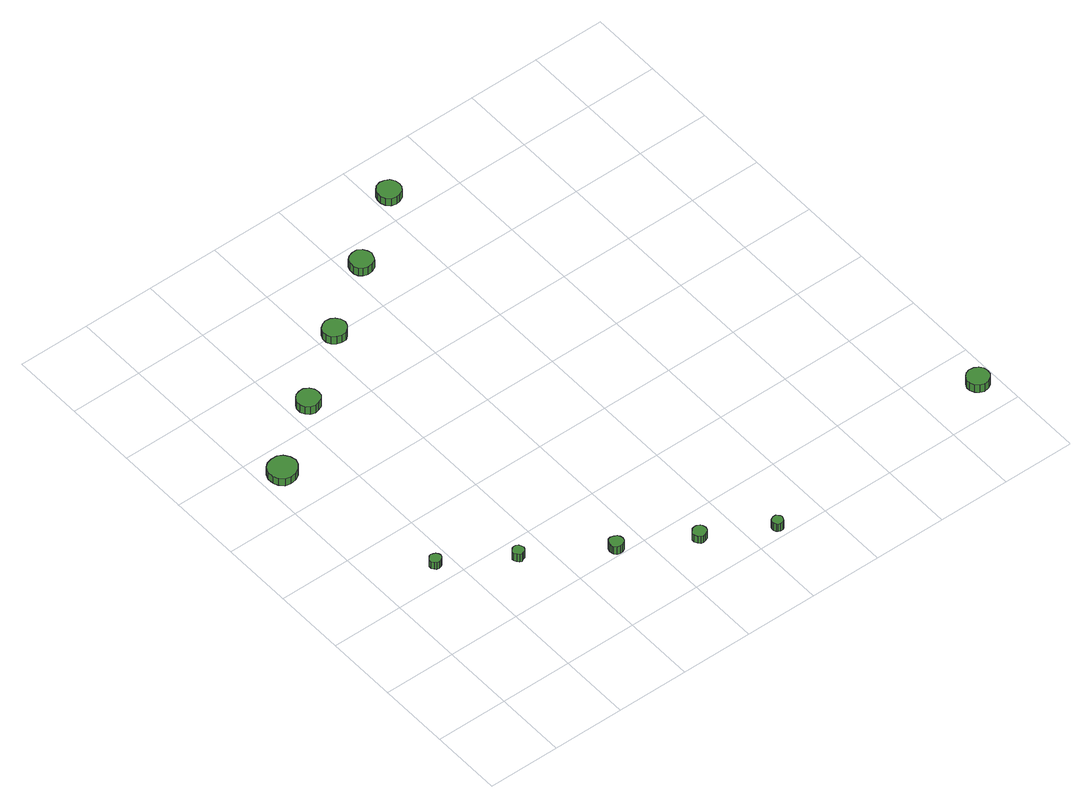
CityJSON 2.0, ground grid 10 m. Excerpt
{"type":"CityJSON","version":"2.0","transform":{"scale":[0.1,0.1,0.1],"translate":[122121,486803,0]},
"CityObjects":{
"tree1":{"type":"SolitaryVegetationObject","attributes":{"function":"something"},"geometry":[{"type":"MultiSurface","lod":"1","boundaries":[[[0,1,2,3,4,5,6,7,8,9,10,11,12,13,14]],[[15,16,17,18,19,20,21,22,23,24,25,26,27,28,29]],[[0,29,28,1]],[[1,28,27,2]],[[2,27,26,3]],[[3,26,25,4]],[[4,25,24,5]],[[5,24,23,6]],[[6,23,22,7]],[[7,22,21,8]],[[8,21,20,9]],[[9,20,19,10]],[[10,19,18,11]],[[11,18,17,12]],[[12,17,16,13]],[[13,16,15,14]],[[14,15,29,0]]]}]},
"tree2":{"type":"SolitaryVegetationObject","attributes":{"function":"something"},"geometry":[{"type":"MultiSurface","lod":"1","boundaries":[[[30,31,32,33,34,35,36,37,38,39,40,41,42,43,44]],[[45,46,47,48,49,50,51,52,53,54,55,56,57,58,59]],[[30,59,58,31]],[[31,58,57,32]],[[32,57,56,33]],[[33,56,55,34]],[[34,55,54,35]],[[35,54,53,36]],[[36,53,52,37]],[[37,52,51,38]],[[38,51,50,39]],[[39,50,49,40]],[[40,49,48,41]],[[41,48,47,42]],[[42,47,46,43]],[[43,46,45,44]],[[44,45,59,30]]]}]},
"tree3":{"type":"SolitaryVegetationObject","attributes":{"function":"something"},"geometry":[{"type":"MultiSurface","lod":"1","boundaries":[[[60,61,62,63,64,65,66,67,68,69,70,71,72,73,74]],[[75,76,77,78,79,80,81,82,83,84,85,86,87,88,89]],[[60,89,88,61]],[[61,88,87,62]],[[62,87,86,63]],[[63,86,85,64]],[[64,85,84,65]],[[65,84,83,66]],[[66,83,82,67]],[[67,82,81,68]],[[68,81,80,69]],[[69,80,79,70]],[[70,79,78,71]],[[71,78,77,72]],[[72,77,76,73]],[[73,76,75,74]],[[74,75,89,60]]]}]},
"tree4":{"type":"SolitaryVegetationObject","attributes":{"function":"something"},"geometry":[{"type":"MultiSurface","lod":"1","boundaries":[[[90,91,92,93,94,95,96,97,98,99,100,101,102,103,104]],[[105,106,107,108,109,110,111,112,113,114,115,116,117,118,119]],[[90,119,118,91]],[[91,118,117,92]],[[92,117,116,93]],[[93,116,115,94]],[[94,115,114,95]],[[95,114,113,96]],[[96,113,112,97]],[[97,112,111,98]],[[98,111,110,99]],[[99,110,109,100]],[[100,109,108,101]],[[101,108,107,102]],[[102,107,106,103]],[[103,106,105,104]],[[104,105,119,90]]]}]},
"tree5":{"type":"SolitaryVegetationObject","attributes":{"function":"something"},"geometry":[{"type":"MultiSurface","lod":"1","boundaries":[[[120,121,122,123,124,125,126,127,128,129,130,131,132,133,134]],[[135,136,137,138,139,140,141,142,143,144,145,146,147,148,149]],[[120,149,148,121]],[[121,148,147,122]],[[122,147,146,123]],[[123,146,145,124]],[[124,145,144,125]],[[125,144,143,126]],[[126,143,142,127]],[[127,142,141,128]],[[128,141,140,129]],[[129,140,139,130]],[[130,139,138,131]],[[131,138,137,132]],[[132,137,136,133]],[[133,136,135,134]],[[134,135,149,120]]]}]},
"tree6":{"type":"SolitaryVegetationObject","attributes":{"function":"something"},"geometry":[{"type":"MultiSurface","lod":"1","boundaries":[[[150,151,152,153,154,155,156,157,158,159,160,161,162,163,164]],[[165,166,167,168,169,170,171,172,173,174,175,176,177,178,179]],[[150,179,178,151]],[[151,178,177,152]],[[152,177,176,153]],[[153,176,175,154]],[[154,175,174,155]],[[155,174,173,156]],[[156,173,172,157]],[[157,172,171,158]],[[158,171,170,159]],[[159,170,169,160]],[[160,169,168,161]],[[161,168,167,162]],[[162,167,166,163]],[[163,166,165,164]],[[164,165,179,150]]]}]},
"tree7":{"type":"SolitaryVegetationObject","attributes":{"function":"something"},"geometry":[{"type":"MultiSurface","lod":"1","boundaries":[[[180,181,182,183,184,185,186,187,188,189,190,191,192,193,194]],[[195,196,197,198,199,200,201,202,203,204,205,206,207,208,209]],[[180,209,208,181]],[[181,208,207,182]],[[182,207,206,183]],[[183,206,205,184]],[[184,205,204,185]],[[185,204,203,186]],[[186,203,202,187]],[[187,202,201,188]],[[188,201,200,189]],[[189,200,199,190]],[[190,199,198,191]],[[191,198,197,192]],[[192,197,196,193]],[[193,196,195,194]],[[194,195,209,180]]]}]},
"tree8":{"type":"SolitaryVegetationObject","attributes":{"function":"something"},"geometry":[{"type":"MultiSurface","lod":"1","boundaries":[[[210,211,212,213,214,215,216,217,218,219,220,221,222,223,224]],[[225,226,227,228,229,230,231,232,233,234,235,236,237,238,239]],[[210,239,238,211]],[[211,238,237,212]],[[212,237,236,213]],[[213,236,235,214]],[[214,235,234,215]],[[215,234,233,216]],[[216,233,232,217]],[[217,232,231,218]],[[218,231,230,219]],[[219,230,229,220]],[[220,229,228,221]],[[221,228,227,222]],[[222,227,226,223]],[[223,226,225,224]],[[224,225,239,210]]]}]},
"tree9":{"type":"SolitaryVegetationObject","attributes":{"function":"something"},"geometry":[{"type":"MultiSurface","lod":"1","boundaries":[[[240,241,242,243,244,245,246,247,248,249,250,251,252,253,254]],[[255,256,257,258,259,260,261,262,263,264,265,266,267,268,269]],[[240,269,268,241]],[[241,268,267,242]],[[242,267,266,243]],[[243,266,265,244]],[[244,265,264,245]],[[245,264,263,246]],[[246,263,262,247]],[[247,262,261,248]],[[248,261,260,249]],[[249,260,259,250]],[[250,259,258,251]],[[251,258,257,252]],[[252,257,256,253]],[[253,256,255,254]],[[254,255,269,240]]]}]},
"tree10":{"type":"SolitaryVegetationObject","attributes":{"function":"something"},"geometry":[{"type":"MultiSurface","lod":"1","boundaries":[[[270,271,272,273,274,275,276,277,278,279,280,281,282,283,284]],[[285,286,287,288,289,290,291,292,293,294,295,296,297,298,299]],[[270,299,298,271]],[[271,298,297,272]],[[272,297,296,273]],[[273,296,295,274]],[[274,295,294,275]],[[275,294,293,276]],[[276,293,292,277]],[[277,292,291,278]],[[278,291,290,279]],[[279,290,289,280]],[[280,289,288,281]],[[281,288,287,282]],[[282,287,286,283]],[[283,286,285,284]],[[284,285,299,270]]]}]},
"tree11":{"type":"SolitaryVegetationObject","attributes":{"function":"something"},"geometry":[{"type":"MultiSurface","lod":"1","boundaries":[[[300,301,302,303,304,305,306,307,308,309,310,311,312,313,314]],[[315,316,317,318,319,320,321,322,323,324,325,326,327,328,329]],[[300,329,328,301]],[[301,328,327,302]],[[302,327,326,303]],[[303,326,325,304]],[[304,325,324,305]],[[305,324,323,306]],[[306,323,322,307]],[[307,322,321,308]],[[308,321,320,309]],[[309,320,319,310]],[[310,319,318,311]],[[311,318,317,312]],[[312,317,316,313]],[[313,316,315,314]],[[314,315,329,300]]]}]}
},
"vertices":[
[83,223,28],[82,226,28],[80,229,28],[77,230,28],[74,231,28],[71,230,28],[69,228,28],[67,225,28],[67,221,28],[69,218,28],[71,216,28],[74,215,28],[77,216,28],[80,217,28],[82,220,28],[82,220,16],[80,217,16],[77,216,16],[74,215,16],[71,216,16],[69,218,16],[67,221,16],[67,225,16],[69,228,16],[71,230,16],[74,231,16],[77,230,16],[80,229,16],[82,226,16],[83,223,16],
[48,458,25],[46,466,25],[41,473,25],[34,477,25],[26,477,25],[18,475,25],[12,470,25],[9,462,25],[9,454,25],[12,447,25],[18,441,25],[26,439,25],[34,440,25],[41,444,25],[46,450,25],[46,450,13],[41,444,13],[34,440,13],[26,439,13],[18,441,13],[12,447,13],[9,454,13],[9,462,13],[12,470,13],[18,475,13],[26,477,13],[34,477,13],[41,473,13],[46,466,13],[48,458,13],
[169,170,28],[168,173,28],[166,176,28],[163,178,28],[160,178,28],[157,177,28],[155,175,28],[153,172,28],[153,169,28],[155,166,28],[157,163,28],[160,162,28],[163,163,28],[166,164,28],[168,167,28],[168,167,15],[166,164,15],[163,163,15],[160,162,15],[157,163,15],[155,166,15],[153,169,15],[153,172,15],[155,175,15],[157,177,15],[160,178,15],[163,178,15],[166,176,15],[168,173,15],[169,170,15],
[141,529,24],[140,535,24],[136,540,24],[130,544,24],[124,544,24],[117,542,24],[113,538,24],[110,532,24],[110,525,24],[113,519,24],[117,515,24],[124,513,24],[130,514,24],[136,517,24],[140,522,24],[140,522,11],[136,517,11],[130,514,11],[124,513,11],[117,515,11],[113,519,11],[110,525,11],[110,532,11],[113,538,11],[117,542,11],[124,544,11],[130,544,11],[136,540,11],[140,535,11],[141,529,11],
[272,107,27],[271,111,27],[269,114,27],[265,116,27],[261,117,27],[257,116,27],[254,113,27],[253,109,27],[253,105,27],[254,102,27],[257,99,27],[261,98,27],[265,98,27],[269,100,27],[271,103,27],[271,103,14],[269,100,14],[265,98,14],[261,98,14],[257,99,14],[254,102,14],[253,105,14],[253,109,14],[254,113,14],[257,116,14],[261,117,14],[265,116,14],[269,114,14],[271,111,14],[272,107,14],
[362,59,25],[361,63,25],[359,66,25],[355,68,25],[351,68,25],[348,67,25],[345,64,25],[343,61,25],[343,57,25],[345,53,25],[348,50,25],[351,49,25],[355,50,25],[359,52,25],[361,55,25],[361,55,13],[359,52,13],[355,50,13],[351,49,13],[348,50,13],[345,53,13],[343,57,13],[343,61,13],[345,64,13],[348,67,13],[351,68,13],[355,68,13],[359,66,13],[361,63,13],[362,59,13],
[240,599,23],[238,606,23],[234,611,23],[229,614,23],[222,615,23],[216,613,23],[211,609,23],[208,603,23],[208,596,23],[211,590,23],[216,586,23],[222,584,23],[229,584,23],[234,588,23],[238,593,23],[238,593,10],[234,588,10],[229,584,10],[222,584,10],[216,586,10],[211,590,10],[208,596,10],[208,603,10],[211,609,10],[216,613,10],[222,615,10],[229,614,10],[234,611,10],[238,606,10],[240,599,10],
[445,14,25],[444,17,25],[442,19,25],[440,21,25],[436,21,25],[433,20,25],[431,18,25],[430,15,25],[430,12,25],[431,9,25],[433,7,25],[436,6,25],[440,6,25],[442,8,25],[444,11,25],[444,11,12],[442,8,12],[440,6,12],[436,6,12],[433,7,12],[431,9,12],[430,12,12],[430,15,12],[431,18,12],[433,20,12],[436,21,12],[440,21,12],[442,19,12],[444,17,12],[445,14,12],
[337,668,22],[335,674,22],[332,679,22],[326,683,22],[319,683,22],[313,681,22],[308,677,22],[306,671,22],[306,664,22],[308,658,22],[313,654,22],[319,652,22],[326,653,22],[332,656,22],[335,661,22],[335,661,9],[332,656,9],[326,653,9],[319,652,9],[313,654,9],[308,658,9],[306,664,9],[306,671,9],[308,677,9],[313,681,9],[319,683,9],[326,683,9],[332,679,9],[335,674,9],[337,668,9],
[436,737,21],[435,743,21],[431,749,21],[425,752,21],[419,753,21],[412,751,21],[407,746,21],[405,740,21],[405,734,21],[407,728,21],[412,723,21],[419,721,21],[425,722,21],[431,725,21],[435,731,21],[435,731,9],[431,725,9],[425,722,9],[419,721,9],[412,723,9],[407,728,9],[405,734,9],[405,740,9],[407,746,9],[412,751,9],[419,753,9],[425,752,9],[431,749,9],[435,743,9],[436,737,9],
[791,47,23],[790,53,23],[786,58,23],[781,61,23],[774,62,23],[768,60,23],[764,56,23],[761,50,23],[761,44,23],[764,38,23],[768,34,23],[774,32,23],[781,33,23],[786,36,23],[790,41,23],[790,41,10],[786,36,10],[781,33,10],[774,32,10],[768,34,10],[764,38,10],[761,44,10],[761,50,10],[764,56,10],[768,60,10],[774,62,10],[781,61,10],[786,58,10],[790,53,10],[791,47,10]
]}
